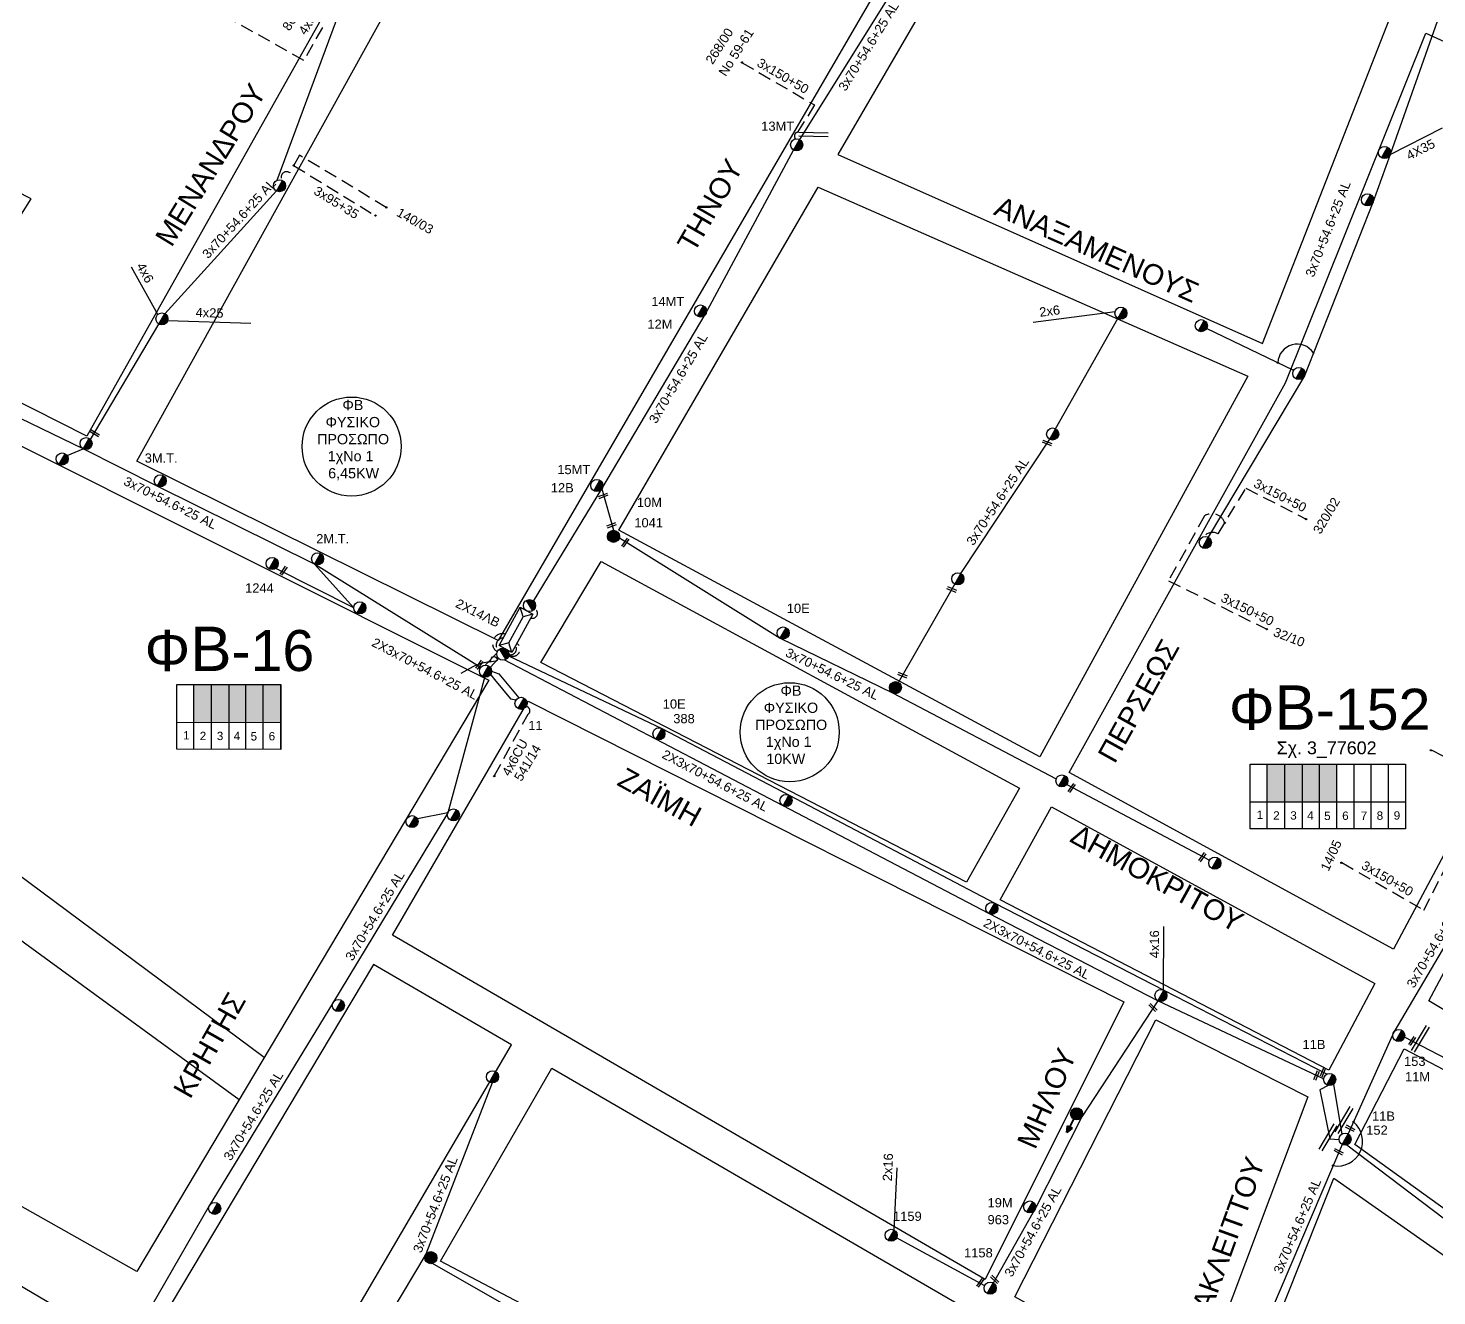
# Model space of a CAD drawing. Header units: millimetres. Extents: x 855 to 3091, y 750 to 2767.
# Drawn here: x 2401.9 to 2676.9, y 1011.9 to 1259.4 of the extents above; entities that cross this region are included whole.
import ezdxf
from ezdxf.enums import TextEntityAlignment as Align

# ---------------------------------------------------------------- set-up
doc = ezdxf.new("R2010")
doc.units = ezdxf.units.MM
doc.linetypes.add('DASHED', pattern=[19.05, 12.7, -6.35])
for name, color, linetype, lineweight in [('2x16', 7, 'Continuous', 30), ('2x6', 7, 'SYN_LINE', 30), ('3x150+50', 7, 'Continuous', 30), ('3x70+54.6+25 AL', 7, 'SYN_LINE', 30), ('3x95+35', 7, 'Continuous', 30), ('4x120+25 AL', 7, 'SYN_LINE', 30), ('4x16', 7, 'Continuous', 30), ('4x25', 7, 'Continuous', 30), ('4X35', 7, 'DASHED', 30), ('4x6', 7, 'SYN_LINE', 30), ('4x6CU', 7, 'Continuous', 30), ('Υπόβαθρο ΔΕΗ', 7, 'Continuous', 30)]:
    doc.layers.add(name, color=color, linetype=linetype, lineweight=lineweight)
for name, color, linetype in [('Pillar OTE', 7, 'Continuous'), ('TEXT ΚΑΛΩΔΙΩΝ', 7, 'Continuous'), ('Άγνωστα', 7, 'Continuous'), ('Επίτονοι', 7, 'Continuous'), ('Καλώδια ΧΤ   3x150AL+50CU', 7, 'DASHED'), ('Μηχανική τομή', 7, 'Continuous'), ('Στύλος Ξύλινος', 7, 'Continuous'), ('Στύλος Ξύλινος @ 1', 7, 'Continuous'), ('Στύλος ΦΜ', 7, 'Continuous'), ('Στύλος ΦΜ @ 1', 7, 'Continuous'), ('Συνδέσεις', 7, 'Continuous'), ('Τομή', 7, 'Continuous'), ('Υποσταθμός εναέριος 2 στύλων', 7, 'Continuous'), ('Υποσταθμός πόλεως', 7, 'Continuous'), ('Υπόγεια καλώδια Παροχών ΧΤ   4x6', 7, 'DASHED')]:
    doc.layers.add(name, color=color, linetype=linetype)
doc.styles.add('arial', font='arial.ttf')
doc.styles.get("Standard").update_dxf_attribs({"font": 'arial.ttf'})
doc.linetypes.add('SYN_LINE', pattern='A,0.5,-0.0001,["/\\/\\/\\/",Standard,S=0.1,R=0,X=0,Y=-0.05],-0.25', length=0.7501)

# ---------------------------------------------------------------- blocks, each defined once
blk = doc.blocks.new('ΥΠΑΡΧΩΝ ΤΣΙΜΕΝΤΕΝΙΟΣ ΣΤΥΛΟΣ')
at = {"layer": 'Στύλος ΦΜ'}
blk.add_hatch(color=7, dxfattribs=at).paths.add_polyline_path([(-1.29, -2.28, 0.574793), (2.62, 0, 0.268822), (1.3, 2.27)])
at = {"layer": 'Στύλος ΦΜ', "color": 7}
blk.add_line((-1.29, -2.28), (1.3, 2.27), dxfattribs=at)
blk.add_circle((0, 0), 2.62, dxfattribs=at)
at = {"layer": 'Στύλος ΦΜ', "flags": 4}
for tag, p in [('ΤΥΠΟΣ', (-4.91, 3.03)), ('ΑΡΙΘΜΟΣ', (-4.68, 8.05))]:
    blk.add_attdef(tag, p, '', height=4, dxfattribs=at)
blk = doc.blocks.new('ΥΠΑΡΧΩΝ ΞΥΛΙΝΟΣ ΣΤΥΛΟΣ')
at = {"layer": 'Στύλος Ξύλινος'}
h = blk.add_hatch(color=7, dxfattribs=at)
h.paths.add_polyline_path([(-2.62, 0, 0.270008), (-1.29, -2.28), (1.3, 2.27, 0.576266)])
h.paths.add_polyline_path([(-1.29, -2.28, 0.574793), (2.62, 0, 0.268822), (1.3, 2.27)])
at = {"layer": 'Στύλος Ξύλινος', "color": 7}
blk.add_line((-1.29, -2.28), (1.3, 2.27), dxfattribs=at)
blk.add_circle((0, 0), 2.62, dxfattribs=at)
at = {"layer": 'Στύλος Ξύλινος', "flags": 4}
for tag, p in [('ΑΡΙΘΜΟΣ', (-4.91, 8.6)), ('ΤΥΠΟΣ', (-4.85, 3.39))]:
    blk.add_attdef(tag, p, '', height=4, dxfattribs=at)
blk = doc.blocks.new('ΥΠΟΣΤΑΘΜΟΣ ΕΝΑΕΡΙΟΣ ΕΠΙ 2 ΣΤΥΛΩΝ')
at = {"layer": 'Υποσταθμός εναέριος 2 στύλων', "linetype": 'Continuous'}
for points in [[(-11.97, -2.11, 0.574793), (-8.45, -0.07, 0.268822), (-9.64, 1.98)], [(9.68, -2.15, 0.574793), (13.19, -0.1, 0.268822), (12.01, 1.95)]]:
    blk.add_hatch(color=256, dxfattribs=at).paths.add_polyline_path(points)
for p, q in [((-11.97, -2.11), (-9.64, 1.98)), ((9.68, -2.15), (12.01, 1.95))]:
    blk.add_line(p, q, dxfattribs=at)
for centre in [(-10.81, -0.07), (10.84, -0.1)]:
    blk.add_circle(centre, 2.36, dxfattribs=at)
at = {"layer": 'Υποσταθμός πόλεως', "linetype": 'Continuous', "ltscale": 40}
blk.add_lwpolyline([(-8.57, 2.82), (8.57, 2.82), (8.57, -2.82), (-8.57, -2.82)], close=True, dxfattribs=at)
for points in [[(-5.75, 0), (-8.57, 2.82)], [(-8.57, -2.82), (-5.75, 0)], [(-5.75, 0), (5.75, 0)], [(5.75, 0), (8.57, 2.82)], [(8.57, -2.82), (5.75, 0)]]:
    blk.add_lwpolyline(points, dxfattribs=at)
at = {"layer": 'Υποσταθμός εναέριος 2 στύλων', "ltscale": 40, "flags": 1}
for tag, p in [('ΜΕΤΑΣΧΗΜΑΤΙΣΜΟΣ', (14.09, 2.51)), ('ΙΣΧΥΣ', (14.07, -0.28)), ('ΑΡΙΘΜΟΣ', (14.19, -3))]:
    blk.add_attdef(tag, p, '', height=1.8, dxfattribs=at)
blk = doc.blocks.new('ΤΟΜΗ')
at = {"layer": 'Τομή', "ltscale": 40}
for p, q in [((-5.7, 0), (17.1, 0)), ((-5.7, -2.8), (17.1, -2.8))]:
    blk.add_line(p, q, dxfattribs=at)
blk = doc.blocks.new('_ΣΥΝΔΕΣΗ')
at = {"layer": 'Συνδέσεις', "linetype": 'SYN_LINE', "ltscale": 40}
blk.add_hatch(color=256, dxfattribs=at).paths.add_polyline_path([(0.5, 0, 1), (-0.5, 0, 1)])
at = {"layer": 'Συνδέσεις'}
blk.add_circle((0, 0), 0.5, dxfattribs=at)
blk = doc.blocks.new('ΜΗΧΑΝΙΚΗ ΤΟΜΗ')
at = {"layer": 'Μηχανική τομή', "ltscale": 40}
for p, q in [((-1.9, 0.8), (5.7, 0.8)), ((-1.9, -0.8), (5.7, -0.8))]:
    blk.add_line(p, q, dxfattribs=at)
blk = doc.blocks.new('ΕΠΙΤΟΝΟΣ')
at = {"layer": 'Επίτονοι', "lineweight": 40, "ltscale": 40}
blk.add_hatch(color=256, dxfattribs=at).paths.add_polyline_path([(-1.13, 6.47), (0, 9.1), (1.13, 6.47)])
for p, q in [((-1.13, 6.47), (0, 9.1)), ((1.13, 6.47), (-1.13, 6.47)), ((-1.13, 6.47), (0, 6.47)), ((0, 9.1), (1.13, 6.47)), ((0, 6.47), (0, 0))]:
    blk.add_line(p, q, dxfattribs=at)

msp = doc.modelspace()

# ---------------------------------------------------------------- hatches: boundary and pattern name
at = {"layer": 'Καλώδια ΧΤ   3x150AL+50CU', "linetype": 'DASHED', "lineweight": -3, "ltscale": 0.2}
h = msp.add_hatch(color=1, dxfattribs=at)
h.dxf.hatch_style = 1
h.paths.add_polyline_path([(2437.66, 1131.23), (2434.22, 1131.23), (2434.22, 1123.87), (2437.66, 1123.87)])
h = msp.add_hatch(color=2, dxfattribs=at)
h.dxf.hatch_style = 1
h.paths.add_polyline_path([(2437.66, 1123.87), (2441.1, 1123.86), (2441.1, 1131.23), (2437.66, 1131.23)])
h = msp.add_hatch(color=85, dxfattribs=at)
h.dxf.hatch_style = 1
h.paths.add_polyline_path([(2444.4, 1131.23), (2441.1, 1131.23), (2441.1, 1123.86), (2444.4, 1123.86)])
h = msp.add_hatch(color=30, dxfattribs=at)
h.dxf.hatch_style = 1
h.paths.add_polyline_path([(2447.78, 1131.23), (2444.4, 1131.23), (2444.4, 1123.86), (2447.78, 1123.86)])
h = msp.add_hatch(color=5, dxfattribs=at)
h.dxf.hatch_style = 1
h.paths.add_polyline_path([(2447.78, 1123.86), (2451.18, 1123.85), (2451.18, 1131.23), (2447.78, 1131.23)])
h = msp.add_hatch(color=6, dxfattribs=at)
h.dxf.hatch_style = 1
h.paths.add_polyline_path([(2647.27, 1115.7), (2643.83, 1115.7), (2643.83, 1108.34), (2647.27, 1108.34)])
h = msp.add_hatch(color=133, dxfattribs=at)
h.dxf.hatch_style = 1
h.paths.add_polyline_path([(2647.27, 1108.34), (2650.71, 1108.34), (2650.71, 1115.7), (2647.27, 1115.7)])
h = msp.add_hatch(color=30, dxfattribs=at)
h.dxf.hatch_style = 1
h.paths.add_polyline_path([(2654.01, 1115.7), (2650.71, 1115.7), (2650.71, 1108.34), (2654.01, 1108.33)])
h = msp.add_hatch(color=27, dxfattribs=at)
h.dxf.hatch_style = 1
h.paths.add_polyline_path([(2657.31, 1115.7), (2654.01, 1115.7), (2654.01, 1108.33), (2657.31, 1108.33)])

# ---------------------------------------------------------------- linework, layer by layer
at = {"lineweight": -3, "ltscale": 0.2}
for centre in [(2465.03, 1177.71), (2550.58, 1121.93)]:
    msp.add_circle(centre, 9.67, dxfattribs=at)
at = {"layer": '2x16', "color": 30, "linetype": 'SYN_LINE', "lineweight": -3, "ltscale": 15}
msp.add_lwpolyline([(2570.98, 1024.72), (2571.54, 1036.9)], dxfattribs=at)
at = {"layer": '2x6', "color": 1, "linetype": 'SYN_LINE', "lineweight": -3, "ltscale": 15}
msp.add_lwpolyline([(2614.11, 1204), (2598.11, 1201.95)], dxfattribs=at)
at = {"layer": '3x150+50', "color": 85, "linetype": 'DASHED', "lineweight": -3, "ltscale": 0.2}
msp.add_lwpolyline([(2541.28, 1252.65), (2555.44, 1244.4), (2552.13, 1239.08, 0.649562), (2551.75, 1237.77, 25.137501)], format="xyb", dxfattribs=at)
at = {"layer": '3x150+50', "color": 173, "linetype": 'DASHED', "lineweight": -3, "ltscale": 0.2}
for points in [[(2631.48, 1160.12, -0.378605), (2634.24, 1160.65), (2639.64, 1169.59), (2651.4, 1163.54)], [(2635.55, 1162.82, 0.471499), (2631.59, 1164.2), (2624.56, 1151.51), (2643.75, 1142.03)]]:
    msp.add_lwpolyline(points, format="xyb", dxfattribs=at)
at = {"layer": '3x150+50', "color": 133, "linetype": 'DASHED', "lineweight": -3, "ltscale": 0.2}
for points in [[(2675.84, 1118.48), (2687.5, 1112.63), (2683.59, 1105.29, -0.582562), (2683.51, 1102.6, 7.513533)], [(2658.39, 1096.47), (2674.41, 1087.18), (2680.29, 1098.71, 0.507818), (2682.26, 1101.11, -113.841648)]]:
    msp.add_lwpolyline(points, format="xyb", dxfattribs=at)
at = {"layer": '3x70+54.6+25 AL', "color": 85, "linetype": 'SYN_LINE', "lineweight": -3, "ltscale": 15}
for points in [[(2591.44, 1304.57), (2577.58, 1280.46), (2570.17, 1266.03), (2552.52, 1237.63)], [(2654.84, 1054.23), (2622.48, 1069.48), (2589.46, 1086.5), (2549.27, 1107.56), (2524.46, 1120.58), (2494.84, 1136.04)]]:
    msp.add_lwpolyline(points, dxfattribs=at)
at = {"layer": '3x70+54.6+25 AL', "color": 2, "linetype": 'SYN_LINE', "lineweight": -3, "ltscale": 15}
for points in [[(2450.51, 1229.73), (2464.26, 1266.81)], [(2428.58, 1203.65), (2450.37, 1227.61)], [(2490.33, 1134.47), (2457.81, 1154.75), (2427.09, 1169.98), (2412.6, 1177.26), (2380.02, 1193.03), (2345.39, 1212.51)], [(2414.07, 1179.06), (2427.41, 1201.6)], [(2409.47, 1175.93), (2412.6, 1177.26)], [(2457.81, 1154.75), (2465.46, 1146.2), (2450.21, 1153.91)]]:
    msp.add_lwpolyline(points, dxfattribs=at)
at = {"layer": '3x70+54.6+25 AL', "color": 173, "linetype": 'SYN_LINE', "lineweight": -3, "ltscale": 15}
for points in [[(2677.76, 1262.89), (2667.84, 1234.73), (2664.45, 1225.37), (2651.08, 1191.51), (2632.32, 1159.99)], [(2648.99, 1192.58), (2631.99, 1200.78)]]:
    msp.add_lwpolyline(points, dxfattribs=at)
at = {"layer": '3x70+54.6+25 AL', "color": 1, "linetype": 'SYN_LINE', "lineweight": -3, "ltscale": 15}
for points in [[(2500.58, 1147.51), (2513.9, 1169.46), (2534.1, 1203.47), (2551.35, 1235.59)], [(2602.51, 1181.17), (2614.68, 1202.71)], [(2583.99, 1152.89), (2601.34, 1179.12)], [(2513.9, 1169.46), (2516.16, 1161.35)], [(2517.32, 1159.88), (2548.72, 1140.27), (2570.64, 1129.6), (2602.63, 1112.83)], [(2571.8, 1131.65), (2582.83, 1150.85)], [(2604.68, 1111.72), (2632.57, 1096.97)]]:
    msp.add_lwpolyline(points, dxfattribs=at)
at = {"layer": '3x70+54.6+25 AL', "color": 2, "linetype": 'SYN_LINE', "lineweight": -3, "ltscale": 4}
msp.add_lwpolyline([(2493.38, 1137.38), (2491.18, 1135.06)], dxfattribs=at)
at = {"layer": '3x70+54.6+25 AL', "color": 5, "linetype": 'SYN_LINE', "lineweight": -3, "ltscale": 3}
msp.add_lwpolyline([(2493.72, 1136.34), (2492.08, 1134.56)], dxfattribs=at)
at = {"layer": '3x70+54.6+25 AL', "color": 30, "linetype": 'SYN_LINE', "lineweight": -3, "ltscale": 15}
for points in [[(2495.67, 1136.85), (2525.62, 1122.63), (2550.44, 1109.61), (2590.63, 1088.55), (2623.64, 1071.53), (2655.5, 1055.17)], [(2622.48, 1069.48), (2607.6, 1046.8), (2598.61, 1029.11), (2590.29, 1014.38)], [(2492.49, 1053.47), (2479.55, 1020), (2456.61, 981.58), (2432.32, 940.88)], [(2588.65, 1013.86), (2571.45, 1023.18)], [(2545.41, 984.16), (2519.28, 996.17), (2480.83, 1018.19)]]:
    msp.add_lwpolyline(points, dxfattribs=at)
at = {"layer": '3x70+54.6+25 AL', "color": 5, "linetype": 'SYN_LINE', "lineweight": -3, "ltscale": 6}
msp.add_lwpolyline([(2492.36, 1133.84), (2493.81, 1133.33), (2497.7, 1128.67)], dxfattribs=at)
at = {"layer": '3x70+54.6+25 AL', "color": 5, "linetype": 'SYN_LINE', "lineweight": -3, "ltscale": 15}
msp.add_lwpolyline([(2491.04, 1132.81), (2483.79, 1106.17), (2461.33, 1068.95), (2437.21, 1029.42), (2417.28, 994.84), (2400.43, 967.33)], dxfattribs=at)
at = {"layer": '3x70+54.6+25 AL', "color": 2, "linetype": 'SYN_LINE', "lineweight": -3, "ltscale": 6}
msp.add_lwpolyline([(2492.22, 1133.12), (2492.95, 1132.25), (2496.04, 1128.46), (2497.15, 1128.25)], dxfattribs=at)
at = {"layer": '3x70+54.6+25 AL', "color": 5, "linetype": 'SYN_LINE', "lineweight": -3, "ltscale": 7}
msp.add_lwpolyline([(2483.79, 1106.17), (2477.89, 1104.99)], dxfattribs=at)
at = {"layer": '3x70+54.6+25 AL', "color": 6, "linetype": 'SYN_LINE', "lineweight": -3, "ltscale": 15}
for points in [[(2688.06, 1096.46), (2668.53, 1063.36), (2659.61, 1043.48)], [(2658.44, 1041.43), (2642.39, 1003.74)], [(2659.38, 1041.34), (2686.76, 1020.62), (2720.16, 996.11), (2751.67, 973.5)]]:
    msp.add_lwpolyline(points, dxfattribs=at)
at = {"layer": '3x70+54.6+25 AL', "color": 27, "linetype": 'SYN_LINE', "lineweight": -3, "ltscale": 15}
msp.add_lwpolyline([(2737.87, 1023.97), (2705.6, 1044.21), (2670.64, 1062.41)], dxfattribs=at)
at = {"layer": '3x70+54.6+25 AL', "color": 85, "linetype": 'SYN_LINE', "lineweight": -3, "ltscale": 10}
msp.add_lwpolyline([(2655.69, 1052.97), (2654.09, 1052.12), (2656.04, 1042.51), (2657.85, 1042.37)], dxfattribs=at)
at = {"layer": '3x70+54.6+25 AL', "color": 30, "linetype": 'SYN_LINE', "lineweight": -3, "ltscale": 10}
msp.add_lwpolyline([(2656.73, 1053.17), (2658.38, 1043.45)], dxfattribs=at)
at = {"layer": '3x95+35', "color": 2, "linetype": 'DASHED', "lineweight": -3, "ltscale": 0.2}
msp.add_lwpolyline([(2471.8, 1224.4), (2454.83, 1234.6), (2452.94, 1231.18, 0.887172), (2451.54, 1229.65, -2.174714)], format="xyb", dxfattribs=at)
msp.add_lwpolyline([(2453.71, 1232.58), (2469.68, 1222.81)], dxfattribs=at)
at = {"layer": '4x120+25 AL', "color": 2, "linetype": 'SYN_LINE', "lineweight": -3, "ltscale": 15}
msp.add_lwpolyline([(2280.45, 1082.1), (2318.92, 1060.86), (2349.65, 1042.78), (2386.86, 1021.85), (2415.54, 1004.94)], dxfattribs=at)
at = {"layer": '4x16', "color": 30, "linetype": 'SYN_LINE', "lineweight": -3, "ltscale": 15}
msp.add_lwpolyline([(2623.55, 1071.58), (2623.6, 1083.97)], dxfattribs=at)
at = {"layer": '4x25', "color": 2, "linetype": 'SYN_LINE', "lineweight": -3, "ltscale": 15}
msp.add_lwpolyline([(2429.12, 1202.29), (2445.37, 1201.78)], dxfattribs=at)
at = {"layer": '4X35', "color": 173, "linetype": 'SYN_LINE', "lineweight": -3, "ltscale": 15}
msp.add_lwpolyline([(2667.84, 1234.73), (2678.07, 1239.92)], dxfattribs=at)
at = {"layer": '4x6', "color": 2, "linetype": 'SYN_LINE', "lineweight": -3, "ltscale": 13}
msp.add_lwpolyline([(2427.22, 1203.51), (2422.07, 1212.72)], dxfattribs=at)
at = {"layer": '4x6CU', "color": 1, "linetype": 'DASHED', "lineweight": -3, "ltscale": 0.2}
msp.add_lwpolyline([(2500.77, 1146.04, -0.956838), (2499.99, 1144.24, 0.170607)], format="xyb", dxfattribs=at)
at = {"layer": '4x6CU', "color": 85, "linetype": 'DASHED', "lineweight": -3, "ltscale": 0.2}
msp.add_lwpolyline([(2493.46, 1137.64, -0.890343), (2495.04, 1141.07, -1.671418)], format="xyb", dxfattribs=at)
at = {"layer": '4x6CU', "color": 30, "linetype": 'DASHED', "lineweight": -3, "ltscale": 0.2}
msp.add_lwpolyline([(2493.63, 1137.92, -0.625089), (2494.64, 1140.35, 10.648094)], format="xyb", dxfattribs=at)
at = {"layer": '4x6CU', "color": 2, "linetype": 'DASHED', "lineweight": -3, "ltscale": 0.2}
msp.add_lwpolyline([(2495.71, 1137.03, 1.035721), (2497.28, 1139.31, -0.800657)], format="xyb", dxfattribs=at)
at = {"layer": '4x6CU', "color": 5, "linetype": 'DASHED', "lineweight": -3, "ltscale": 0.2}
for points in [[(2495.72, 1137.12, 0.727983), (2497.02, 1138.83, 15.263478)], [(2492.92, 1113.48), (2499.49, 1125.42, 0.78305), (2498.91, 1126.94, 6.958845)]]:
    msp.add_lwpolyline(points, format="xyb", dxfattribs=at)
at = {"layer": 'Pillar OTE', "lineweight": -3, "ltscale": 40}
for points in [[(2430.89, 1118.59), (2430.89, 1131.23), (2451.18, 1131.23), (2451.18, 1118.57), (2430.89, 1118.59)], [(2434.22, 1118.59), (2434.22, 1131.23)], [(2437.66, 1118.59), (2437.66, 1131.23)], [(2441.1, 1118.58), (2441.1, 1131.23)], [(2444.4, 1118.58), (2444.4, 1131.23)], [(2447.78, 1118.58), (2447.78, 1131.23)], [(2451.18, 1118.57), (2451.18, 1131.23)], [(2430.89, 1123.87), (2451.18, 1123.85)], [(2640.51, 1103.06), (2640.51, 1115.7), (2670.84, 1115.7), (2670.84, 1103.03), (2640.51, 1103.06)], [(2643.83, 1103.06), (2643.83, 1115.7)], [(2647.27, 1103.06), (2647.27, 1115.7)], [(2650.71, 1103.05), (2650.71, 1115.7)], [(2654.01, 1103.05), (2654.01, 1115.7)], [(2657.4, 1103.05), (2657.4, 1115.7)], [(2660.79, 1103.04), (2660.79, 1115.7)], [(2664.13, 1103.04), (2664.13, 1115.7)], [(2667.52, 1103.04), (2667.52, 1115.7)], [(2640.51, 1108.35), (2670.84, 1108.32)]]:
    msp.add_lwpolyline(points, dxfattribs=at)
at = {"layer": 'Υπόβαθρο ΔΕΗ', "lineweight": -3}
for points in [[(2447.92, 1352.65), (2494.78, 1324.66), (2413.31, 1179.76), (2346.17, 1213.68), (2367.9, 1235.6), (2398.7, 1220.1), (2402.45, 1226.1), (2372.29, 1241.44), (2400.45, 1282.96)], [(2503.37, 1319.86), (2573.6, 1277.31), (2493.62, 1139.83), (2423.06, 1174.85)], [(2556.15, 1228.36), (2640.06, 1191.43), (2599.44, 1117.14), (2517.22, 1161.38)], [(2513.78, 1155.25), (2595.48, 1111.03), (2585.08, 1092.62), (2502.01, 1135.57)], [(2499.52, 1127.99), (2615.79, 1069.28), (2588.77, 1015.07), (2473.02, 1082.29)], [(2601.7, 1107.38), (2664.82, 1072.83), (2655.83, 1055.92), (2591.66, 1089.2)], [(2688.75, 1094.47), (2799.43, 1020.2), (2783.04, 996.63), (2730.84, 1036.09), (2675.41, 1069.49)], [(2402.79, 964.99), (2430.22, 948.12), (2496.28, 1060.87), (2469.29, 1076.57)], [(2622.09, 1065.74), (2651.72, 1050.73), (2629.69, 992.11), (2594.53, 1011.69)], [(2670.57, 1060.11), (2698.44, 1045.45), (2725.34, 1030.69), (2778.21, 989.62), (2763.18, 967.78), (2660.96, 1041.41)], [(2504.1, 1056.31), (2626.5, 985.33), (2606.77, 953.08), (2482.42, 1018.67)], [(2656.83, 1034.82), (2706.77, 999.85), (2723.93, 987.1), (2757.1, 961.19), (2742.75, 942.35), (2646.44, 1008.64)]]:
    msp.add_lwpolyline(points, close=True, dxfattribs=at)
for points in [[(2594.83, 1294.73), (2559.98, 1234.74), (2642.9, 1197.81), (2667.79, 1261.38), (2594.83, 1294.73)], [(2674.77, 1258.4), (2745.35, 1226.31), (2738.33, 1197.2), (2714.35, 1165.52), (2668.5, 1079.56), (2605.12, 1114.07), (2647.38, 1190.17), (2674.77, 1258.4)], [(2342.63, 1206.73), (2491.81, 1132.11), (2423.1, 1016.65), (2287.09, 1093.3), (2314.82, 1143.71)], [(2447.93, 1058.38), (2320.42, 1153.18), (2342.63, 1206.73)], [(2314.82, 1143.71), (2443.07, 1050.21)]]:
    msp.add_lwpolyline(points, dxfattribs=at)
for centre, radius, start, end in [((2649.68, 1193.89), 3.81, 33.606, 177.1248), ((2657.59, 1042.07), 4.85, 259.2386, 50.7228)]:
    msp.add_arc(centre, radius, start, end, dxfattribs=at)
msp.add_spline([(2492.1, 1135.6), (2492.83, 1136.72), (2493.49, 1136.15), (2492.34, 1135.68), (2490.89, 1135.48), (2486.38, 1133.4)], degree=3, dxfattribs=at)
at = {"layer": 'Υπόγεια καλώδια Παροχών ΧΤ   4x6', "color": 2, "linetype": 'DASHED', "lineweight": -3, "ltscale": 0.2}
msp.add_lwpolyline([(2463.66, 1267.31, 0.608969), (2463.05, 1266.15), (2455.71, 1253.1), (2440.45, 1261.68)], format="xyb", dxfattribs=at)

# ---------------------------------------------------------------- block references
at = {"layer": 'Επίτονοι', "lineweight": -3, "xscale": 0.449999999999818, "yscale": 0.449999999999818, "zscale": 0.449999999999818, "rotation": 152.616195807544}
msp.add_blockref('ΕΠΙΤΟΝΟΣ', (2606.6, 1047.42), dxfattribs=at)
at = {"layer": 'Μηχανική τομή', "lineweight": -3, "zscale": 0.4999999999999997}
for p, xscale, yscale, rotation in [((2415.32, 1180), 0.2499999999999996, 0.2499999999999996, 149.574184027291), ((2601.31, 1178.2), 0.2499999999999996, 0.2499999999999996, 158.5354874410115), ((2514.57, 1168.21), 0.2499999999999996, 0.2499999999999996, 200.717922594317), ((2516.18, 1162.46), 0.2499999999999996, 0.2499999999999996, 200.717922594317), ((2518.73, 1159.33), 0.2499999999999996, 0.2499999999999996, 235.3314598932324), ((2451.98, 1153.85), 0.2499999999999996, 0.2499999999999996, 235.3314598932324), ((2582.68, 1149.59), 0.2499999999999996, 0.2499999999999996, 158.5354874410115), ((2490.2, 1135.49), 0.2499999999999996, 0.2499999999999996, 235.3314598932324), ((2573.06, 1132.85), 0.2499999999999996, 0.2499999999999996, 158.5354874410115), ((2605.88, 1111.42), 0.2499999999999996, 0.2499999999999996, 235.3314598932324), ((2631.39, 1097.92), 0.2499999999999996, 0.2499999999999996, 235.3314598932324), ((2621.83, 1067.84), 0.2499999999999996, 0.2499999999999996, 135.7129510555387), ((2672.37, 1062.03), 0.2499999999999997, 0.2499999999999997, 234.9952030051229), ((2654.57, 1055.17), 0.2499999999999996, 0.2499999999999996, 67.85647552776707), ((2653.29, 1054.5), 0.2499999999999996, 0.2499999999999996, 67.85647552776707), ((2660.49, 1044.35), 0.2499999999999996, 0.2499999999999996, 152.6009902407322), ((2658.22, 1039.76), 0.2499999999999996, 0.2499999999999996, 152.6009902407322), ((2587.57, 1014.05), 0.2499999999999996, 0.2499999999999996, 55.31546576440822), ((2590.93, 1014.75), 0.2499999999999996, 0.2499999999999996, 135.7129510555387)]:
    msp.add_blockref('ΜΗΧΑΝΙΚΗ ΤΟΜΗ', p, dxfattribs=dict(at, xscale=xscale, yscale=yscale, rotation=rotation))
at = {"layer": 'Στύλος Ξύλινος @ 1', "lineweight": -3, "ltscale": 40}
ref = msp.add_blockref('ΥΠΑΡΧΩΝ ΞΥΛΙΝΟΣ ΣΤΥΛΟΣ', (2516.18, 1160.17), dxfattribs=dict(at, xscale=0.4499999999998181, yscale=0.4499999999998181, zscale=0.4499999999998181))
ref.add_attrib('ΤΥΠΟΣ', '10M', (2520.73, 1165.92), dxfattribs={"layer": 'Στύλος Ξύλινος', "height": 1.8, "flags": 4})
ref.add_attrib('ΑΡΙΘΜΟΣ', '1041', (2520.24, 1161.93), dxfattribs={"layer": 'Στύλος Ξύλινος', "height": 1.8, "flags": 4})
at = {"layer": 'Στύλος Ξύλινος @ 1', "lineweight": -3, "ltscale": 40, "xscale": 0.4499999999998181, "yscale": 0.4499999999998181, "zscale": 0.4499999999998181}
for p in [(2571.22, 1130.63), (2606.6, 1047.42), (2480.51, 1019.32)]:
    msp.add_blockref('ΥΠΑΡΧΩΝ ΞΥΛΙΝΟΣ ΣΤΥΛΟΣ', p, dxfattribs=at)
at = {"layer": 'Στύλος ΦΜ @ 1', "lineweight": -3, "ltscale": 40}
ref = msp.add_blockref('ΥΠΑΡΧΩΝ ΤΣΙΜΕΝΤΕΝΙΟΣ ΣΤΥΛΟΣ', (2551.93, 1236.61), dxfattribs=dict(at, xscale=0.449999999999818, yscale=0.449999999999818, zscale=0.449999999999818))
ref.add_attrib('ΤΥΠΟΣ', '13MT', (2545.02, 1239.36), dxfattribs={"layer": 'Στύλος ΦΜ', "height": 1.8, "flags": 4})
at = {"layer": 'Στύλος ΦΜ @ 1', "lineweight": -3, "ltscale": 40, "xscale": 0.4499999999998181, "yscale": 0.4499999999998181, "zscale": 0.4499999999998181}
for p in [(2666.73, 1235.12), (2450.95, 1228.63), (2663.39, 1225.89), (2615.26, 1203.74), (2427.99, 1202.63), (2630.95, 1201.31), (2650, 1191.97), (2601.92, 1180.15), (2413.18, 1178.29), (2408.5, 1175.28), (2631.73, 1158.97), (2583.41, 1151.87), (2466.64, 1146.22), (2491.18, 1133.84), (2603.73, 1112.42), (2549.85, 1108.59), (2484.9, 1105.78), (2476.83, 1104.47), (2633.58, 1096.36), (2590.04, 1087.53), (2623.06, 1070.51), (2462.44, 1068.56), (2492.53, 1054.64), (2438.29, 1028.95)]:
    msp.add_blockref('ΥΠΑΡΧΩΝ ΤΣΙΜΕΝΤΕΝΙΟΣ ΣΤΥΛΟΣ', p, dxfattribs=at)
at = {"layer": 'Στύλος ΦΜ @ 1', "lineweight": -3, "ltscale": 40}
ref = msp.add_blockref('ΥΠΑΡΧΩΝ ΤΣΙΜΕΝΤΕΝΙΟΣ ΣΤΥΛΟΣ', (2533.16, 1204.17), dxfattribs=dict(at, xscale=0.449999999999818, yscale=0.449999999999818, zscale=0.449999999999818))
ref.add_attrib('ΤΥΠΟΣ', '14MT', (2523.55, 1205.12), dxfattribs={"layer": 'Στύλος ΦΜ', "height": 1.8, "flags": 4})
ref.add_attrib('ΑΡΙΘΜΟΣ', '12M', (2522.79, 1200.7), dxfattribs={"layer": 'Στύλος ΦΜ', "height": 1.8, "flags": 4})
ref = msp.add_blockref('ΥΠΑΡΧΩΝ ΤΣΙΜΕΝΤΕΝΙΟΣ ΣΤΥΛΟΣ', (2427.67, 1171.01), dxfattribs=dict(at, xscale=0.449999999999818, yscale=0.449999999999818, zscale=0.449999999999818))
ref.add_attrib('ΤΥΠΟΣ', '3M.T.', (2424.63, 1174.56), dxfattribs={"layer": 'Στύλος ΦΜ', "height": 1.8, "flags": 4})
ref = msp.add_blockref('ΥΠΑΡΧΩΝ ΤΣΙΜΕΝΤΕΝΙΟΣ ΣΤΥΛΟΣ', (2512.92, 1170.11), dxfattribs=dict(at, xscale=0.4499999999998181, yscale=0.4499999999998181, zscale=0.4499999999998181))
ref.add_attrib('ΤΥΠΟΣ', '15MT', (2505.2, 1172.32), dxfattribs={"layer": 'Στύλος ΦΜ', "height": 1.8, "flags": 4})
ref.add_attrib('ΑΡΙΘΜΟΣ', '12B', (2503.93, 1168.76), dxfattribs={"layer": 'Στύλος ΦΜ', "height": 1.8, "flags": 4})
ref = msp.add_blockref('ΥΠΑΡΧΩΝ ΤΣΙΜΕΝΤΕΝΙΟΣ ΣΤΥΛΟΣ', (2458.39, 1155.78), dxfattribs=dict(at, xscale=0.4499999999998181, yscale=0.4499999999998181, zscale=0.4499999999998181))
ref.add_attrib('ΤΥΠΟΣ', '2M.T.', (2458.12, 1158.81), dxfattribs={"layer": 'Στύλος ΦΜ', "height": 1.8, "flags": 4})
ref = msp.add_blockref('ΥΠΑΡΧΩΝ ΤΣΙΜΕΝΤΕΝΙΟΣ ΣΤΥΛΟΣ', (2449.53, 1154.87), dxfattribs=dict(at, xscale=0.4499999999998181, yscale=0.4499999999998181, zscale=0.4499999999998181))
ref.add_attrib('ΤΥΠΟΣ', '1244', (2444.24, 1149.19), dxfattribs={"layer": 'Στύλος ΦΜ', "height": 1.8, "flags": 4})
ref = msp.add_blockref('ΥΠΑΡΧΩΝ ΤΣΙΜΕΝΤΕΝΙΟΣ ΣΤΥΛΟΣ', (2549.3, 1141.3), dxfattribs=dict(at, xscale=0.449999999999818, yscale=0.449999999999818, zscale=0.449999999999818))
ref.add_attrib('ΤΥΠΟΣ', '10E', (2550.01, 1145.23), dxfattribs={"layer": 'Στύλος ΦΜ', "height": 1.8, "flags": 4})
ref = msp.add_blockref('ΥΠΑΡΧΩΝ ΤΣΙΜΕΝΤΕΝΙΟΣ ΣΤΥΛΟΣ', (2498.11, 1127.56), dxfattribs=dict(at, xscale=0.4499999999998181, yscale=0.4499999999998181, zscale=0.4499999999998181))
ref.add_attrib('ΤΥΠΟΣ', '11', (2499.53, 1122.34), dxfattribs={"layer": 'Στύλος ΦΜ', "height": 1.8, "flags": 4})
ref = msp.add_blockref('ΥΠΑΡΧΩΝ ΤΣΙΜΕΝΤΕΝΙΟΣ ΣΤΥΛΟΣ', (2525.04, 1121.61), dxfattribs=dict(at, xscale=0.4499999999998181, yscale=0.4499999999998181, zscale=0.4499999999998181))
ref.add_attrib('ΤΥΠΟΣ', '10E', (2525.79, 1126.54), dxfattribs={"layer": 'Στύλος ΦΜ', "height": 1.8, "flags": 4})
ref.add_attrib('ΑΡΙΘΜΟΣ', '388', (2527.84, 1123.68), dxfattribs={"layer": 'Στύλος ΦΜ', "height": 1.8, "flags": 4})
ref = msp.add_blockref('ΥΠΑΡΧΩΝ ΤΣΙΜΕΝΤΕΝΙΟΣ ΣΤΥΛΟΣ', (2656.01, 1054.11), dxfattribs=dict(at, xscale=0.4499999999998181, yscale=0.4499999999998181, zscale=0.4499999999998181))
ref.add_attrib('ΤΥΠΟΣ', '11B', (2650.71, 1060.06), dxfattribs={"layer": 'Στύλος ΦΜ', "height": 1.8, "flags": 4})
ref = msp.add_blockref('ΥΠΑΡΧΩΝ ΤΣΙΜΕΝΤΕΝΙΟΣ ΣΤΥΛΟΣ', (2669.5, 1062.7), dxfattribs=dict(at, xscale=0.4499999999998181, yscale=0.4499999999998181, zscale=0.4499999999998181))
ref.add_attrib('ΤΥΠΟΣ', '11M', (2670.73, 1053.77), dxfattribs={"layer": 'Στύλος ΦΜ', "height": 1.8, "flags": 4})
ref.add_attrib('ΑΡΙΘΜΟΣ', '153', (2670.54, 1056.76), dxfattribs={"layer": 'Στύλος ΦΜ', "height": 1.8, "flags": 4})
ref = msp.add_blockref('ΥΠΑΡΧΩΝ ΤΣΙΜΕΝΤΕΝΙΟΣ ΣΤΥΛΟΣ', (2659.02, 1042.46), dxfattribs=dict(at, xscale=0.4499999999998181, yscale=0.4499999999998181, zscale=0.4499999999998181))
ref.add_attrib('ΤΥΠΟΣ', '11B', (2664.28, 1046.07), dxfattribs={"layer": 'Στύλος ΦΜ', "height": 1.8, "flags": 4})
ref.add_attrib('ΑΡΙΘΜΟΣ', '152', (2663.15, 1043.33), dxfattribs={"layer": 'Στύλος ΦΜ', "height": 1.8, "flags": 4})
ref = msp.add_blockref('ΥΠΑΡΧΩΝ ΤΣΙΜΕΝΤΕΝΙΟΣ ΣΤΥΛΟΣ', (2597.44, 1029.23), dxfattribs=dict(at, xscale=0.449999999999818, yscale=0.449999999999818, zscale=0.449999999999818))
ref.add_attrib('ΤΥΠΟΣ', '19M', (2589.21, 1029.15), dxfattribs={"layer": 'Στύλος ΦΜ', "height": 1.8, "rotation": 360, "flags": 4})
ref.add_attrib('ΑΡΙΘΜΟΣ', '963', (2589.21, 1025.85), dxfattribs={"layer": 'Στύλος ΦΜ', "height": 1.8, "rotation": 360, "flags": 4})
ref = msp.add_blockref('ΥΠΑΡΧΩΝ ΤΣΙΜΕΝΤΕΝΙΟΣ ΣΤΥΛΟΣ', (2570.39, 1023.7), dxfattribs=dict(at, xscale=0.449999999999818, yscale=0.449999999999818, zscale=0.449999999999818))
ref.add_attrib('ΤΥΠΟΣ', '1159', (2570.76, 1026.51), dxfattribs={"layer": 'Στύλος ΦΜ', "height": 1.8, "flags": 4})
ref = msp.add_blockref('ΥΠΑΡΧΩΝ ΤΣΙΜΕΝΤΕΝΙΟΣ ΣΤΥΛΟΣ', (2589.71, 1013.36), dxfattribs=dict(at, xscale=0.449999999999818, yscale=0.449999999999818, zscale=0.449999999999818))
ref.add_attrib('ΤΥΠΟΣ', '1158', (2584.63, 1019.38), dxfattribs={"layer": 'Στύλος ΦΜ', "height": 1.8, "flags": 4})
at = {"layer": 'Συνδέσεις', "lineweight": -3, "xscale": 0.25, "yscale": 0.25, "zscale": 0.25}
for p in [(2541.24, 1252.71), (2453.71, 1232.58), (2471.81, 1224.41), (2469.69, 1222.81), (2645.87, 1194.09), (2652.86, 1196.01), (2651.41, 1163.55), (2635.55, 1162.83), (2643.75, 1142.03), (2675.79, 1118.39), (2492.88, 1113.36), (2658.28, 1096.44), (2660.66, 1045.83), (2656.68, 1037.31)]:
    msp.add_blockref('_ΣΥΝΔΕΣΗ', p, dxfattribs=at)
at = {"layer": 'Τομή', "lineweight": -3, "xscale": 0.2499999999999998, "yscale": 0.2499999999999998, "zscale": 0.2499999999999998}
for p, rotation in [((2556.63, 1238.23), 179.0367912640376), ((2674.71, 1063.1), 239.2278851456234), ((2659.82, 1047.24), 239.2278851456234), ((2656.68, 1043.85), 239.2278851456234)]:
    msp.add_blockref('ΤΟΜΗ', p, dxfattribs=dict(at, rotation=rotation))
at = {"layer": 'Υποσταθμός εναέριος 2 στύλων', "lineweight": -3, "xscale": 0.4999999999999997, "yscale": 0.4999999999999997, "zscale": 0.4999999999999997, "rotation": 61.20359128569508}
msp.add_blockref('ΥΠΟΣΤΑΘΜΟΣ ΕΝΑΕΡΙΟΣ ΕΠΙ 2 ΣΤΥΛΩΝ', (2497.12, 1141.93), dxfattribs=at)

# ---------------------------------------------------------------- texts
at = {"lineweight": -3, "ltscale": 40, "char_height": 4, "width": 65.6312, "attachment_point": 1, "style": 'arial'}
for s, insert, rotation in [('MENANΔPOY', (2426.46, 1218.55), 58.5034), ('THNOY', (2528.42, 1217.35), 60), ('ANAΞAMENOYΣ', (2591.82, 1226.74), 336), ('ΖΑΪΜΗ', (2518.57, 1115.21), 331.1273), ('ΔΗΜΟΚΡΙΤΟΥ', (2606.97, 1104.18), 331.1273), ('KPHTHΣ', (2430.02, 1052.1), 60.5233), ('MHΛOY', (2594.83, 1041.86), 66.4209)]:
    msp.add_mtext(s, dxfattribs=dict(at, insert=insert, rotation=rotation))
at = {"lineweight": -3, "ltscale": 30, "char_height": 1.63, "width": 11.2573, "attachment_point": 1}
for s, insert in [('1', (2432.14, 1122.15)), ('2', (2435.38, 1122.02)), ('3', (2438.71, 1122.02)), ('4', (2442.01, 1122.02)), ('5', (2445.31, 1121.94)), ('6', (2448.83, 1121.97)), ('1', (2641.75, 1106.62)), ('2', (2644.99, 1106.49)), ('3', (2648.32, 1106.49)), ('4', (2651.62, 1106.49)), ('5', (2654.93, 1106.41)), ('6', (2658.45, 1106.44)), ('7', (2662.08, 1106.44)), ('8', (2665.19, 1106.46)), ('9', (2668.52, 1106.49))]:
    msp.add_mtext(s, dxfattribs=dict(at, insert=insert))
at = {"layer": 'TEXT ΚΑΛΩΔΙΩΝ', "linetype": 'Continuous', "lineweight": -3, "ltscale": 0.2}
for s, rotation, p in [('3x70+54.6+25 AL', 58.1299, (2565.97, 1255.86)), ('3x150+50', 329.7804, (2549.27, 1250.08)), ('4X35', 26.8893, (2673.77, 1235.72)), ('3x70+54.6+25 AL', 47.7151, (2443.03, 1222.21)), ('3x95+35', 328.5465, (2462.08, 1225.35)), ('3x70+54.6+25 AL', 68.4559, (2655.69, 1220.2)), ('4x6', 299.2213, (2424.73, 1211.64)), ('4x25', 358.1852, (2437.3, 1203.83)), ('2x6', 7.2879, (2601.34, 1204.18)), ('3x70+54.6+25 AL', 59.2789, (2528.81, 1191.03)), ('3x70+54.6+25 AL', 56.5188, (2591.17, 1167)), ('3x70+54.6+25 AL', 333.6263, (2429.63, 1166.72)), ('3x150+50', 332.8079, (2646.35, 1168.17)), ('3x150+50', 333.7103, (2639.97, 1145.9)), ('2Χ3x70+54.6+25 AL', 332.3154, (2479.36, 1134.33)), ('3x70+54.6+25 AL', 334.042, (2558.89, 1133.32)), ('4x6CU', 61.1523, (2496.91, 1117)), ('2Χ3x70+54.6+25 AL', 332.3154, (2536.03, 1112.48)), ('3x150+50', 329.8863, (2667.3, 1093.38)), ('3x70+54.6+25 AL', 58.8996, (2469.57, 1086.09)), ('3x70+54.6+25 AL', 59.4581, (2676.74, 1080.82)), ('2Χ3x70+54.6+25 AL', 332.7292, (2598.82, 1079.65)), ('4x16', 89.7558, (2621.79, 1080.53)), ('3x70+54.6+25 AL', 58.605, (2445.85, 1047.04)), ('3x70+54.6+25 AL', 68.8632, (2481.37, 1029.7)), ('2x16', 87.3443, (2569.74, 1036.99)), ('3x70+54.6+25 AL', 66.9426, (2649.7, 1025.5)), ('3x70+54.6+25 AL', 60.5691, (2598.06, 1024.48))]:
    msp.add_text(s, height=1.8, rotation=rotation, dxfattribs=at).set_placement(p, align=Align.MIDDLE_CENTER)
at = {"layer": 'Άγνωστα', "lineweight": -3, "ltscale": 40, "char_height": 1.8, "attachment_point": 1, "style": 'arial'}
for s, insert, width, rotation in [('86/17', (2451.37, 1259.69), 12.7137, 57.42), ('4x6', (2454.53, 1258.88), 12.7137, 57.42), ('268/00', (2534.01, 1253.16), 12.7137, 57.42), ('No 59-61', (2536.57, 1250.81), 12.7137, 57.42), ('140/03', (2474.51, 1224.42), 12.7137, 330.9278), ('\\pt1.8;320/02', (2652.66, 1161.36), 12.7137, 59.5171), ('\\pt7.2;2X14ΛB', (2485.94, 1148.07), 34.0855, 333.5893), ('\\pt1.8;32/10', (2645.48, 1142.47), 12.7137, 338.9733), ('541/14', (2496.65, 1113.1), 12.7137, 59.467), ('\\pt1.8;14/05', (2654.16, 1095.4), 12.7137, 65.2078)]:
    msp.add_mtext(s, dxfattribs=dict(at, insert=insert, width=width, rotation=rotation))
at = {"layer": 'Άγνωστα', "color": 7, "lineweight": -3, "insert": (2645.65, 1120.13), "char_height": 2.5, "width": 4.551914400963142e-14, "attachment_point": 1}
msp.add_mtext('Σχ. 3_77602', dxfattribs=at)
at = {"layer": 'Υπόβαθρο ΔΕΗ', "lineweight": -3}
for s, rotation, p in [('ΠΕΡΣΕΩΣ', 60.953, (2618.68, 1128.07)), ('ΗΡΑΚΛΕΙΤΤΟΥ', 70.0875, (2634.92, 1020.32))]:
    msp.add_text(s, height=4, rotation=rotation, dxfattribs=at).set_placement(p, align=Align.MIDDLE_CENTER)
at = {"layer": 'Υπόβαθρο ΔΕΗ', "lineweight": -3, "attachment_point": 1}
for s, insert, char_height, width in [('{\\W8.64836; }ΦΒ \\P{\\W4.42067; }ΦΥΣΙΚΟ \\P{\\W2.28183; }ΠΡΟΣΩΠΟ', (2456.52, 1186.82), 2, 17.2548), ('{\\W5.64925; }1χΝο 1\\P{\\W5.75643; }6,45KW', (2455.99, 1176.84), 2, 17.2548), ('Φ{\\H1.0833x;B}-16', (2424.6, 1142.54), 8, 84.6573), ('{\\W8.64836; }ΦΒ \\P{\\W4.42067; }ΦΥΣΙΚΟ \\P{\\W2.28183; }ΠΡΟΣΩΠΟ', (2542.07, 1131.04), 2, 17.2548), ('Φ{\\H1.0833x;B}-152', (2636.33, 1131.08), 8, 84.6573), ('{\\W5.64925; }1χΝο 1\\P{\\W5.75643; }10KW', (2541.54, 1121.06), 2, 17.2548)]:
    msp.add_mtext(s, dxfattribs=dict(at, insert=insert, char_height=char_height, width=width))

doc.saveas('drawing.dxf')
